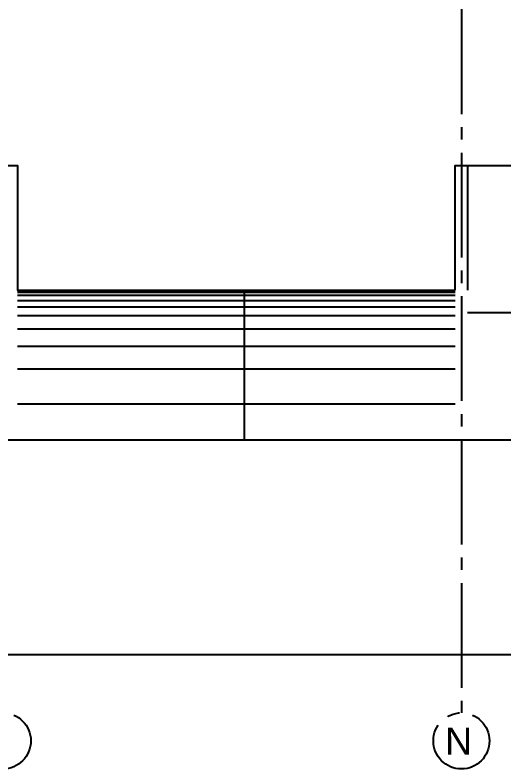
# Model space of a CAD drawing. Header units: millimetres. Extents: x 1217 to 2428, y 234 to 644.
# Drawn here: x 2137.94 to 2141.86, y 373.53 to 379.58 of the extents above; entities that cross this region are included whole.
import ezdxf

# ---------------------------------------------------------------- set-up
doc = ezdxf.new("R2010")
doc.units = ezdxf.units.MM
doc.linetypes.add('ACAD_ISO04W100', pattern=[30, 24, -3, 0, -3])
doc.layers.get('0').update_dxf_attribs({"lineweight": 5})
for name, color, linetype in [('0.1', 251, 'Continuous'), ('0.2', 2, 'Continuous'), ('CORTES', 30, 'Continuous'), ('EJES', 8, 'Continuous')]:
    doc.layers.add(name, color=color, linetype=linetype)
doc.styles.add('INTERARQ', font='arial.ttf')
doc.styles.get("Standard").update_dxf_attribs({"font": 'arial.ttf'})
doc.dimstyles.new('ESCALA_1-50', dxfattribs={"dimtxt": 0.15, "dimasz": 0.06, "dimexe": 0.18, "dimexo": 0.0625, "dimgap": 0, "dimtad": 0, "dimtih": 1, "dimtoh": 1, "dimzin": 0, "dimdsep": 46, "dimtxsty": 'INTERARQ', "dimblk": 'DIMTICK', "dimcen": 0, "dimse1": 1, "dimse2": 1, "dimclrd": 256, "dimclre": 1, "dimclrt": 2, "dimadec": 0, "dimazin": 0, "dimtfac": 4.5, "dimtofl": 0, "dimtmove": 2, "dimatfit": 3, "dimldrblk": 'DIMTICK', "dimfxl": 1, "dimtolj": 1, "dimtzin": 0, "dimarcsym": 0})

# ---------------------------------------------------------------- blocks, each defined once
blk = doc.blocks.new('DIMTICK')
at = {"color": 1}
for p, q in [((-1, 0), (1, 0)), ((0, 1), (0, -1))]:
    blk.add_line(p, q, dxfattribs=at)
at = {"color": 3, "const_width": 0.141}
blk.add_lwpolyline([(0.71, 0.71), (-0.71, -0.71)], dxfattribs=at)
blk = doc.blocks.new('*D1632')
at = {"layer": '0.1', "lineweight": -2, "ltscale": 3, "transparency": 16777216}
for p, q in [((2113.6716, 374.447), (2129.2484, 374.447)), ((2145.3316, 374.447), (2129.7548, 374.447))]:
    blk.add_line(p, q, dxfattribs=at)
at = {"layer": 'DEFPOINTS', "color": 0, "ltscale": 3, "transparency": 16777216}
for p in [(2145.3916, 377.6495, 0), (2113.6116, 376.671, 0), (2145.3916, 374.447)]:
    blk.add_point(p, dxfattribs=at)
at = {"layer": '0.1', "lineweight": -2, "ltscale": 3, "transparency": 16777216, "xscale": 0.06, "yscale": 0.06, "zscale": 0.06, "rotation": 180}
blk.add_blockref('DIMTICK', (2113.6116, 374.447), dxfattribs=at)
at = {"layer": '0.1', "lineweight": -2, "ltscale": 3, "transparency": 16777216, "xscale": 0.06, "yscale": 0.06, "zscale": 0.06}
blk.add_blockref('DIMTICK', (2145.3916, 374.447), dxfattribs=at)
at = {"layer": '0.1', "color": 2, "ltscale": 3, "transparency": 16777216, "insert": (2129.5016, 374.447), "char_height": 0.15, "attachment_point": 5, "style": 'INTERARQ'}
blk.add_mtext('\\A1;31.78', dxfattribs=at)

msp = doc.modelspace()

# ---------------------------------------------------------------- linework, layer by layer
at = {"layer": '0.1', "ltscale": 3, "elevation": 0}
for points in [[(2141.569, 378.371), (2145.1574, 378.371)], [(2137.959, 377.371), (2141.469, 377.371)], [(2137.959, 377.3534), (2141.469, 377.3534)], [(2139.7753, 377.371), (2139.7753, 376.171)], [(2137.959, 377.329), (2141.469, 377.329)], [(2137.959, 377.288), (2141.469, 377.288)], [(2137.959, 377.2362), (2141.469, 377.2362)], [(2137.959, 377.166), (2141.469, 377.166)], [(2141.569, 377.191), (2145.1574, 377.191)], [(2137.959, 377.0601), (2141.469, 377.0601)], [(2137.959, 376.9227), (2141.469, 376.9227)], [(2137.959, 376.7393), (2141.469, 376.7393)], [(2137.959, 376.4584), (2141.469, 376.4584)]]:
    msp.add_lwpolyline(points, dxfattribs=at)
at = {"layer": '0.2', "ltscale": 3, "elevation": 0}
for points in [[(2137.759, 377.371), (2137.759, 378.371), (2137.959, 378.371), (2137.959, 377.371), (2137.959, 377.371)], [(2141.469, 377.371), (2141.469, 378.371), (2141.569, 378.371), (2141.569, 377.371)]]:
    msp.add_lwpolyline(points, dxfattribs=at)
at = {"layer": 'CORTES', "ltscale": 3, "elevation": 0}
msp.add_lwpolyline([(2112.7281, 376.171), (2145.1916, 376.171)], dxfattribs=at)
at = {"layer": 'EJES', "linetype": 'ACAD_ISO04W100', "ltscale": 0.035, "elevation": 0}
msp.add_lwpolyline([(2141.519, 384.2224), (2141.519, 373.9818)], dxfattribs=at)
at = {"layer": 'EJES', "linetype": 'ACAD_ISO04W100', "ltscale": 0.035}
for centre in [(2137.8402, 373.7568, 0), (2141.519, 373.7568, 0)]:
    msp.add_circle(centre, 0.225, dxfattribs=at)

# ---------------------------------------------------------------- texts
at = {"layer": 'EJES', "linetype": 'ACAD_ISO04W100', "ltscale": 0.035, "insert": (2141.4961, 373.7551, 0), "char_height": 0.216, "width": 0.344369, "attachment_point": 5}
msp.add_mtext('N', dxfattribs=at)

# ---------------------------------------------------------------- dimensions: what is measured, and where the dimension line sits
at = {"layer": '0.1', "ltscale": 3}
dim = msp.add_linear_dim(base=(2145.3916, 374.447), p1=(2113.6116, 376.671, 0), p2=(2145.3916, 377.6495, 0), dimstyle='ESCALA_1-50', dxfattribs=at)
dim.commit()
dim.dimension.update_dxf_attribs({"geometry": '*D1632', "text_midpoint": (2129.5016, 374.447)})

doc.saveas('drawing.dxf')
